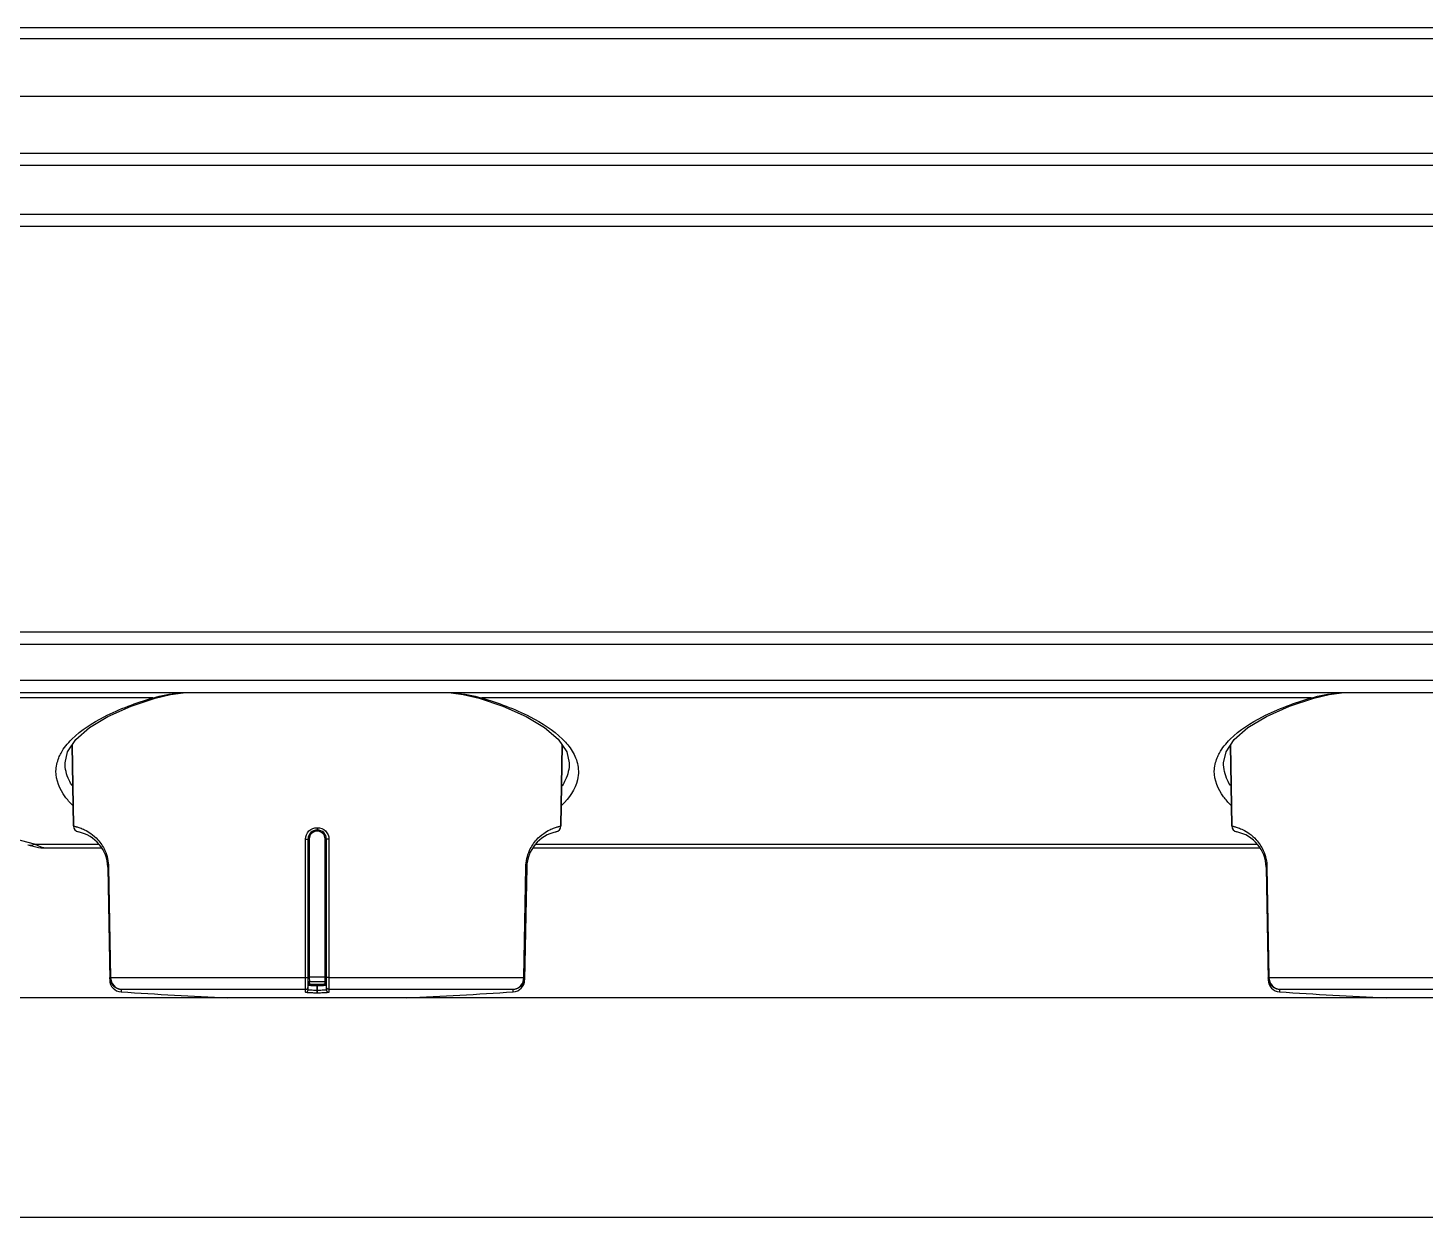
# Model space of a CAD drawing. Header units: millimetres. Extents: x 333 to 5627, y 435 to 3897.
# Drawn here: x 3290.4 to 3404.9, y 434.7 to 532.2 of the extents above; entities that cross this region are included whole.
import ezdxf

# ---------------------------------------------------------------- set-up
doc = ezdxf.new("R2010")
doc.units = ezdxf.units.MM
doc.header["$LTSCALE"] = 330
doc.layers.get('0').update_dxf_attribs({"linetype": 'CONTINUOUS'})
doc.layers.add('ASSI', color=7, linetype='CONTINUOUS')
doc.layers.add('GEOM', color=7, linetype='CONTINUOUS')

msp = doc.modelspace()

# ---------------------------------------------------------------- linework, layer by layer
at = {"color": 9, "linetype": 'Continuous'}
for p, q in [((3977.19, 532.24), (3178.99, 532.24)), ((3232, 526.64), (3924.18, 526.64)), ((3912.57, 520.94), (3243.61, 520.94)), ((3912.57, 516.94), (3243.61, 516.94)), ((3179.09, 481.69), (3977.09, 481.69)), ((3977.09, 478.69), (3179.09, 478.69)), ((3314.08, 466.63), (3314.1, 466.63)), ((3314.08, 466.63), (3314.08, 466.35)), ((3314.1, 466.35), (3314.08, 466.35)), ((3314.1, 466.63), (3314.1, 466.44)), ((3314.1, 466.44), (3314.1, 466.35)), ((3313.13, 454.35), (3313.13, 465.69)), ((3313.44, 465.71), (3313.44, 454.38)), ((3314.73, 454.38), (3314.73, 465.71)), ((3315.05, 465.69), (3315.05, 454.35)), ((3296.98, 463.4), (3297.14, 454.35)), ((3331.04, 454.35), (3331.19, 463.4)), ((3391.98, 463.4), (3392.14, 454.35)), ((3297.14, 454.35), (3313.13, 454.35)), ((3297.14, 454.35), (3297.14, 454.35)), ((3313.44, 453.98), (3313.44, 453.82)), ((3314.08, 453.79), (3314.1, 453.79)), ((3314.08, 453.27), (3314.08, 453.79)), ((3314.1, 453.27), (3314.1, 453.79)), ((3314.74, 453.82), (3314.74, 453.98)), ((3315.05, 454.35), (3331.04, 454.35)), ((3331.04, 454.35), (3331.04, 454.35)), ((3392.14, 454.35), (3408.13, 454.35)), ((3392.14, 454.35), (3392.14, 454.35)), ((3298, 453.37), (3313.14, 453.37)), ((3298, 453.37), (3298, 453.17)), ((3313.14, 453.13), (3313.14, 453.37)), ((3314.08, 453.68), (3314.1, 453.68)), ((3314.1, 453.27), (3314.08, 453.27)), ((3314.08, 453.06), (3314.08, 453.27)), ((3314.1, 453.06), (3314.08, 453.06)), ((3314.1, 453.06), (3314.1, 453.27)), ((3315.04, 453.37), (3330.17, 453.37)), ((3315.04, 453.37), (3315.04, 453.13)), ((3330.17, 453.17), (3330.17, 453.37)), ((3393, 453.37), (3408.14, 453.37)), ((3393, 453.37), (3393, 453.17))]:
    msp.add_line(p, q, dxfattribs=at)
at = {"color": 7, "linetype": 'Continuous'}
for p, q in [((3977.09, 531.34), (3178.99, 531.34)), ((3912.67, 521.94), (3243.51, 521.94)), ((3912.57, 515.94), (3243.61, 515.94)), ((3180.09, 482.69), (3976.09, 482.69)), ((3976.09, 477.69), (3180.09, 477.69)), ((3294.1, 466.77), (3293.99, 473.4)), ((3334.07, 466.77), (3334.19, 473.4)), ((3389.1, 466.77), (3388.99, 473.4)), ((3314.08, 466.44), (3314.1, 466.44)), ((3313.34, 453.33), (3313.34, 465.7)), ((3314.84, 453.33), (3314.84, 465.7)), ((3291.66, 464.97), (3296.43, 464.97)), ((3331.74, 464.97), (3391.43, 464.97)), ((3296.91, 463.4), (3297.07, 454.15)), ((3331.27, 463.4), (3331.1, 454.15)), ((3391.91, 463.4), (3392.07, 454.15)), ((3297.07, 454.35), (3297.07, 454.34)), ((3331.11, 454.34), (3331.11, 454.35)), ((3392.07, 454.35), (3392.07, 454.34))]:
    msp.add_line(p, q, dxfattribs=at)
msp.add_lwpolyline([(3290.37, 465.22), (3290.55, 465.17), (3290.8, 465.11), (3291.01, 465.05), (3291.22, 465.01), (3291.42, 464.98), (3291.66, 464.97)], dxfattribs=at)
for centre, radius, start, end in [((3294.6, 466.77), 0.5, 181, 258.6013), ((3314.08, 465.7), 0.74, 89.9692, 179.9912), ((3314.1, 465.7), 0.74, 0.0087, 90.0309), ((3333.57, 466.77), 0.5, 281.3987, 359), ((3389.6, 466.77), 0.5, 181, 258.6013), ((3293.91, 463.34), 3, 1, 78.6013), ((3334.27, 463.34), 3, 101.3987, 179), ((3388.91, 463.34), 3, 1, 78.6127), ((3298.07, 454.37), 1.01, 181.6737, 192.6541), ((3298.07, 454.16), 1, 181, 266.0849), ((3298.07, 454.37), 1, 192.653, 195.5559), ((3298.08, 454.37), 1.01, 195.5912, 209.5747), ((3298.08, 454.37), 1.01, 209.6199, 223.6754), ((3330.1, 454.16), 1, 273.9151, 359), ((3330.1, 454.37), 1.01, 316.3246, 330.3801), ((3330.1, 454.37), 1.01, 330.4253, 344.4088), ((3330.11, 454.37), 1, 344.4441, 347.347), ((3330.1, 454.37), 1.01, 347.3459, 358.3264), ((3393.07, 454.37), 1.01, 181.6737, 192.6541), ((3393.07, 454.16), 1, 181, 266.0849), ((3393.07, 454.37), 1, 192.653, 195.5559), ((3393.08, 454.37), 1.01, 195.5912, 209.5747), ((3393.08, 454.37), 1.01, 209.6199, 223.6754), ((3298.08, 454.37), 1.01, 223.7326, 237.7943), ((3298.08, 454.37), 1.01, 237.8345, 251.9459), ((3298.08, 454.38), 1.01, 252.018, 265.89), ((3321.9, 802.35), 350, 266.0849, 267.5205), ((3306.27, 802.35), 350, 272.4795, 273.9151), ((3330.1, 454.38), 1.01, 274.1097, 287.9822), ((3330.1, 454.37), 1.01, 288.0541, 302.1654), ((3330.1, 454.37), 1.01, 302.2057, 316.2674), ((3393.08, 454.37), 1.01, 223.7326, 237.7943), ((3393.08, 454.37), 1.01, 237.8345, 251.9459), ((3393.08, 454.38), 1.01, 252.018, 265.89), ((3416.9, 802.35), 350, 266.0849, 267.5205)]:
    msp.add_arc(centre, radius, start, end, dxfattribs=at)
at = {"color": 9, "linetype": 'Continuous'}
for centre, radius, start, end in [((3313.44, 453.88), 0.0999, 89.9456, 179.9811), ((3313.44, 453.72), 0.0999, 89.9456, 179.9811), ((3314.09, 88.49), 365.88, 89.8988, 90.1012), ((3314.09, 106.93), 347.05, 89.8927, 90.1073), ((3314.74, 453.88), 0.0999, 0.0189, 90.0544), ((3314.74, 453.72), 0.0999, 0.0189, 90.0544), ((3313.14, 453.33), 0.2, 269.7029, 359.936), ((3315.04, 453.33), 0.2, 180.064, 270.2971)]:
    msp.add_arc(centre, radius, start, end, dxfattribs=at)
for points, knots in [([(3290.9, 465.27), (3279.78, 468.34), (3255.72, 471.52), (3231.66, 472.66), (3219.09, 472.92)], [0, 0, 0, 0, 0.478347, 1, 1, 1, 1]), ([(3294.1, 466.77), (3294.1, 466.77), (3294.14, 466.75), (3294.17, 466.76), (3294.24, 466.73), (3294.34, 466.71), (3294.47, 466.67), (3294.7, 466.6), (3295.07, 466.44), (3295.58, 466.14), (3296.18, 465.6), (3296.79, 464.69), (3296.97, 463.86), (3296.98, 463.4)], [0, 0, 0, 0, 0.003074, 0.012307, 0.027735, 0.04943, 0.077508, 0.112153, 0.202361, 0.324265, 0.486653, 0.706946, 1, 1, 1, 1]), ([(3313.13, 465.69), (3313.13, 465.94), (3313.33, 466.44), (3313.84, 466.63), (3314.08, 466.63)], [0, 0, 0, 0, 0.499659, 1, 1, 1, 1]), ([(3314.08, 466.35), (3313.92, 466.35), (3313.58, 466.21), (3313.44, 465.87), (3313.44, 465.71)], [0, 0, 0, 0, 0.499898, 1, 1, 1, 1]), ([(3314.1, 466.63), (3314.34, 466.63), (3314.84, 466.44), (3315.05, 465.94), (3315.05, 465.69)], [0, 0, 0, 0, 0.500339, 1, 1, 1, 1]), ([(3314.73, 465.71), (3314.73, 465.87), (3314.6, 466.21), (3314.26, 466.35), (3314.1, 466.35)], [0, 0, 0, 0, 0.500094, 1, 1, 1, 1]), ([(3331.19, 463.4), (3331.2, 463.86), (3331.39, 464.69), (3331.99, 465.6), (3332.6, 466.14), (3333.11, 466.44), (3333.47, 466.6), (3333.7, 466.67), (3333.83, 466.71), (3333.93, 466.73), (3334.01, 466.76), (3334.04, 466.75), (3334.07, 466.77), (3334.07, 466.77)], [0, 0, 0, 0, 0.293069, 0.513362, 0.675747, 0.797647, 0.887852, 0.922495, 0.950572, 0.972265, 0.987694, 0.996926, 1, 1, 1, 1]), ([(3389.1, 466.77), (3389.1, 466.77), (3389.14, 466.75), (3389.17, 466.76), (3389.24, 466.73), (3389.34, 466.71), (3389.47, 466.67), (3389.7, 466.6), (3390.07, 466.44), (3390.58, 466.14), (3391.18, 465.6), (3391.79, 464.69), (3391.97, 463.86), (3391.98, 463.4)], [0, 0, 0, 0, 0.003074, 0.012307, 0.027735, 0.04943, 0.077508, 0.112153, 0.202361, 0.324265, 0.486653, 0.706946, 1, 1, 1, 1]), ([(3291.66, 464.97), (3291.57, 464.97), (3291.31, 465.09), (3291.06, 465.19), (3290.9, 465.27)], [0, 0, 0, 0, 0.344922, 1, 1, 1, 1]), ([(3313.13, 465.69), (3313.15, 465.69), (3313.2, 465.7), (3313.27, 465.69), (3313.3, 465.7), (3313.34, 465.69), (3313.34, 465.7)], [0, 0, 0, 0, 0.378836, 0.703887, 0.922667, 1, 1, 1, 1]), ([(3313.34, 465.7), (3313.34, 465.71), (3313.35, 465.7), (3313.37, 465.71), (3313.41, 465.71), (3313.43, 465.71), (3313.44, 465.71)], [0, 0, 0, 0, 0.07727, 0.295257, 0.620723, 1, 1, 1, 1]), ([(3314.84, 465.7), (3314.84, 465.71), (3314.82, 465.7), (3314.81, 465.71), (3314.77, 465.71), (3314.75, 465.71), (3314.73, 465.71)], [0, 0, 0, 0, 0.07727, 0.295257, 0.620723, 1, 1, 1, 1]), ([(3315.05, 465.69), (3315.02, 465.69), (3314.97, 465.7), (3314.9, 465.69), (3314.87, 465.7), (3314.84, 465.69), (3314.84, 465.7)], [0, 0, 0, 0, 0.378836, 0.703887, 0.922667, 1, 1, 1, 1]), ([(3296.98, 463.4), (3296.96, 463.4), (3296.94, 463.39), (3296.92, 463.4), (3296.91, 463.39), (3296.91, 463.4)], [0, 0, 0, 0, 0.745285, 0.9359, 1, 1, 1, 1]), ([(3331.19, 463.4), (3331.21, 463.4), (3331.24, 463.39), (3331.26, 463.4), (3331.27, 463.39), (3331.27, 463.4)], [0, 0, 0, 0, 0.745247, 0.935872, 1, 1, 1, 1]), ([(3391.98, 463.4), (3391.96, 463.4), (3391.94, 463.39), (3391.92, 463.4), (3391.91, 463.39), (3391.91, 463.4)], [0, 0, 0, 0, 0.745285, 0.9359, 1, 1, 1, 1]), ([(3297.14, 454.35), (3297.12, 454.35), (3297.1, 454.35), (3297.08, 454.35), (3297.07, 454.35), (3297.07, 454.35)], [0, 0, 0, 0, 0.745256, 0.935895, 1, 1, 1, 1]), ([(3297.14, 454.35), (3297.12, 454.34), (3297.11, 454.34), (3297.07, 454.35), (3297.07, 454.34)], [0, 0, 0, 0, 0.744095, 1, 1, 1, 1]), ([(3297.14, 454.35), (3297.15, 454.11), (3297.32, 453.63), (3297.78, 453.38), (3298, 453.37)], [0, 0, 0, 0, 0.513873, 1, 1, 1, 1]), ([(3313.13, 454.35), (3313.15, 454.35), (3313.2, 454.35), (3313.27, 454.34), (3313.3, 454.35), (3313.34, 454.34), (3313.34, 454.35)], [0, 0, 0, 0, 0.378798, 0.703856, 0.922658, 1, 1, 1, 1]), ([(3313.14, 453.37), (3313.13, 453.4), (3313.13, 453.5), (3313.13, 453.83), (3313.13, 454.12), (3313.13, 454.35)], [0, 0, 0, 0, 0.096648, 0.317481, 1, 1, 1, 1]), ([(3313.34, 454.37), (3313.34, 454.38), (3313.35, 454.37), (3313.37, 454.38), (3313.41, 454.38), (3313.43, 454.38), (3313.44, 454.38)], [0, 0, 0, 0, 0.077271, 0.295258, 0.620723, 1, 1, 1, 1]), ([(3313.44, 454.38), (3313.44, 454.29), (3313.44, 454.16), (3313.45, 454.02), (3313.44, 453.98)], [0, 0, 0, 0, 0.690904, 1, 1, 1, 1]), ([(3313.44, 453.82), (3313.44, 453.82), (3313.46, 453.81), (3313.49, 453.81), (3313.55, 453.8), (3313.67, 453.79), (3313.85, 453.79), (3314, 453.79), (3314.08, 453.79)], [0, 0, 0, 0, 0.021503, 0.07895, 0.171401, 0.295517, 0.618875, 1, 1, 1, 1]), ([(3314.1, 453.79), (3314.18, 453.79), (3314.33, 453.79), (3314.51, 453.79), (3314.62, 453.8), (3314.68, 453.81), (3314.71, 453.81), (3314.74, 453.82), (3314.74, 453.82)], [0, 0, 0, 0, 0.381115, 0.70447, 0.82859, 0.921045, 0.978496, 1, 1, 1, 1]), ([(3314.84, 454.37), (3314.84, 454.38), (3314.82, 454.37), (3314.81, 454.38), (3314.77, 454.38), (3314.75, 454.38), (3314.73, 454.38)], [0, 0, 0, 0, 0.07727, 0.295257, 0.620723, 1, 1, 1, 1]), ([(3314.74, 453.98), (3314.73, 454.02), (3314.74, 454.16), (3314.73, 454.29), (3314.73, 454.38)], [0, 0, 0, 0, 0.309096, 1, 1, 1, 1]), ([(3315.05, 454.35), (3315.02, 454.35), (3314.97, 454.35), (3314.9, 454.34), (3314.87, 454.35), (3314.84, 454.34), (3314.84, 454.35)], [0, 0, 0, 0, 0.378794, 0.703851, 0.922653, 1, 1, 1, 1]), ([(3315.05, 454.35), (3315.05, 454.12), (3315.05, 453.83), (3315.04, 453.5), (3315.04, 453.4), (3315.04, 453.37)], [0, 0, 0, 0, 0.682519, 0.903352, 1, 1, 1, 1]), ([(3330.17, 453.37), (3330.4, 453.38), (3330.86, 453.63), (3331.03, 454.11), (3331.04, 454.35)], [0, 0, 0, 0, 0.486127, 1, 1, 1, 1]), ([(3331.04, 454.35), (3331.05, 454.35), (3331.08, 454.35), (3331.1, 454.35), (3331.11, 454.35), (3331.11, 454.35)], [0, 0, 0, 0, 0.745246, 0.935887, 1, 1, 1, 1]), ([(3331.04, 454.35), (3331.05, 454.34), (3331.07, 454.34), (3331.11, 454.35), (3331.11, 454.34)], [0, 0, 0, 0, 0.744119, 1, 1, 1, 1]), ([(3392.14, 454.35), (3392.12, 454.35), (3392.1, 454.35), (3392.08, 454.35), (3392.07, 454.35), (3392.07, 454.35)], [0, 0, 0, 0, 0.745256, 0.935895, 1, 1, 1, 1]), ([(3392.14, 454.35), (3392.12, 454.34), (3392.11, 454.34), (3392.07, 454.35), (3392.07, 454.34)], [0, 0, 0, 0, 0.744095, 1, 1, 1, 1]), ([(3392.14, 454.35), (3392.15, 454.11), (3392.32, 453.63), (3392.78, 453.38), (3393, 453.37)], [0, 0, 0, 0, 0.513873, 1, 1, 1, 1]), ([(3313.14, 453.37), (3313.19, 453.37), (3313.3, 453.41), (3313.34, 453.51), (3313.34, 453.57)], [0, 0, 0, 0, 0.500514, 1, 1, 1, 1]), ([(3314.08, 453.06), (3313.96, 453.06), (3313.74, 453.07), (3313.47, 453.08), (3313.31, 453.09), (3313.22, 453.1), (3313.17, 453.11), (3313.14, 453.12), (3313.14, 453.13)], [0, 0, 0, 0, 0.38042, 0.702951, 0.826795, 0.919195, 0.976989, 1, 1, 1, 1]), ([(3313.34, 453.72), (3313.34, 453.71), (3313.37, 453.71), (3313.4, 453.7), (3313.47, 453.7), (3313.6, 453.69), (3313.81, 453.68), (3313.98, 453.68), (3314.08, 453.68)], [0, 0, 0, 0, 0.021502, 0.07895, 0.1714, 0.295516, 0.618875, 1, 1, 1, 1]), ([(3314.08, 453.27), (3313.98, 453.27), (3313.81, 453.28), (3313.6, 453.29), (3313.47, 453.3), (3313.4, 453.31), (3313.36, 453.31), (3313.34, 453.32), (3313.34, 453.33)], [0, 0, 0, 0, 0.380154, 0.702445, 0.826219, 0.918616, 0.976528, 1, 1, 1, 1]), ([(3314.1, 453.68), (3314.19, 453.68), (3314.37, 453.68), (3314.57, 453.69), (3314.7, 453.7), (3314.78, 453.7), (3314.81, 453.71), (3314.84, 453.71), (3314.84, 453.72)], [0, 0, 0, 0, 0.381115, 0.70447, 0.828591, 0.921046, 0.978497, 1, 1, 1, 1]), ([(3314.84, 453.33), (3314.84, 453.32), (3314.81, 453.31), (3314.78, 453.31), (3314.71, 453.3), (3314.57, 453.29), (3314.37, 453.28), (3314.19, 453.27), (3314.1, 453.27)], [0, 0, 0, 0, 0.023472, 0.081386, 0.173783, 0.297557, 0.619851, 1, 1, 1, 1]), ([(3315.04, 453.13), (3315.04, 453.12), (3315.01, 453.11), (3314.96, 453.1), (3314.87, 453.09), (3314.7, 453.08), (3314.44, 453.07), (3314.22, 453.06), (3314.1, 453.06)], [0, 0, 0, 0, 0.023011, 0.080806, 0.173207, 0.297052, 0.619584, 1, 1, 1, 1]), ([(3315.04, 453.37), (3314.99, 453.37), (3314.88, 453.41), (3314.84, 453.51), (3314.84, 453.57)], [0, 0, 0, 0, 0.500514, 1, 1, 1, 1])]:
    msp.add_open_spline(points, degree=3, knots=knots, dxfattribs=at)
msp.add_open_spline([(3290.37, 465.22), (3290.54, 465.17), (3290.73, 465.2), (3290.9, 465.27)], degree=3, dxfattribs=at)
at = {"layer": 'ASSI', "color": 7, "linetype": 'Continuous'}
for p, q in [((3293.99, 473.4), (3294.1, 466.77)), ((3334.19, 473.4), (3334.07, 466.77)), ((3388.99, 473.4), (3389.1, 466.77)), ((3228.62, 452.69), (3927.56, 452.69)), ((3219.09, 434.69), (3937.09, 434.69))]:
    msp.add_line(p, q, dxfattribs=at)
at = {"layer": 'GEOM', "color": 9, "linetype": 'Continuous'}
for p, q in [((3300.6, 477.27), (3219.09, 477.27)), ((3395.6, 477.27), (3327.58, 477.27)), ((3290.9, 465.27), (3296.21, 465.27)), ((3331.97, 465.27), (3391.21, 465.27))]:
    msp.add_line(p, q, dxfattribs=at)
at = {"layer": 'GEOM', "color": 7, "linetype": 'Continuous'}
for p, q in [((3293.41, 471.95), (3293.62, 472.85)), ((3388.41, 471.95), (3388.62, 472.85))]:
    msp.add_line(p, q, dxfattribs=at)
for points in [[(3293.62, 472.85), (3294.3, 473.86), (3295.42, 474.84), (3296.93, 475.75), (3298.84, 476.6), (3300.81, 477.26)], [(3300.81, 477.26), (3302.07, 477.55), (3303.1, 477.69)], [(3325.07, 477.69), (3326.07, 477.56), (3327.37, 477.26)], [(3327.37, 477.26), (3329.31, 476.61), (3331.22, 475.76), (3332.74, 474.85), (3333.86, 473.88)], [(3388.62, 472.85), (3389.3, 473.86), (3390.42, 474.84), (3391.93, 475.75), (3393.84, 476.6), (3395.81, 477.26)], [(3395.81, 477.26), (3397.07, 477.55), (3398.1, 477.69)], [(3333.86, 473.88), (3334.55, 472.86), (3334.76, 471.95)]]:
    msp.add_lwpolyline(points, dxfattribs=at)
at = {"layer": 'GEOM', "color": 9, "linetype": 'Continuous'}
for points, knots in [([(3293.96, 473.89), (3294.73, 474.65), (3296.88, 476.01), (3299.23, 476.87), (3300.6, 477.27)], [0, 0, 0, 0, 0.431636, 1, 1, 1, 1]), ([(3327.58, 477.27), (3328.94, 476.87), (3331.29, 476.01), (3333.44, 474.65), (3334.21, 473.89)], [0, 0, 0, 0, 0.568257, 1, 1, 1, 1]), ([(3388.96, 473.89), (3389.73, 474.65), (3391.88, 476.01), (3394.23, 476.87), (3395.6, 477.27)], [0, 0, 0, 0, 0.431636, 1, 1, 1, 1]), ([(3292.9, 472.36), (3292.95, 472.5), (3293.22, 473.06), (3293.62, 473.55), (3293.96, 473.89)], [0, 0, 0, 0, 0.230099, 1, 1, 1, 1]), ([(3334.21, 473.89), (3334.32, 473.78), (3334.72, 473.36), (3335.05, 472.88), (3335.22, 472.49)], [0, 0, 0, 0, 0.271373, 1, 1, 1, 1]), ([(3387.9, 472.36), (3387.95, 472.5), (3388.22, 473.06), (3388.62, 473.55), (3388.96, 473.89)], [0, 0, 0, 0, 0.230099, 1, 1, 1, 1]), ([(3294.02, 468.49), (3293.8, 468.7), (3293.1, 469.47), (3292.65, 470.52), (3292.66, 471.27)], [0, 0, 0, 0, 0.288291, 1, 1, 1, 1]), ([(3294, 470.06), (3293.9, 470.21), (3293.57, 470.79), (3293.41, 471.47), (3293.41, 471.96)], [0, 0, 0, 0, 0.268435, 1, 1, 1, 1]), ([(3335.51, 471.27), (3335.52, 471.03), (3335.4, 469.97), (3334.74, 469.05), (3334.16, 468.49)], [0, 0, 0, 0, 0.226045, 1, 1, 1, 1]), ([(3334.76, 471.96), (3334.77, 471.47), (3334.6, 470.79), (3334.27, 470.21), (3334.18, 470.06)], [0, 0, 0, 0, 0.731542, 1, 1, 1, 1]), ([(3389.02, 468.49), (3388.8, 468.7), (3388.1, 469.47), (3387.65, 470.52), (3387.66, 471.27)], [0, 0, 0, 0, 0.288291, 1, 1, 1, 1]), ([(3389, 470.06), (3388.9, 470.21), (3388.57, 470.79), (3388.41, 471.47), (3388.41, 471.96)], [0, 0, 0, 0, 0.268435, 1, 1, 1, 1])]:
    msp.add_open_spline(points, degree=3, knots=knots, dxfattribs=at)
for points in [[(3300.6, 477.27), (3301.3, 477.47), (3302.02, 477.6), (3302.75, 477.69)], [(3300.6, 477.27), (3300.66, 477.25), (3300.74, 477.24), (3300.81, 477.26)], [(3325.38, 477.69), (3326.12, 477.6), (3326.86, 477.47), (3327.58, 477.27)], [(3327.58, 477.27), (3327.51, 477.25), (3327.44, 477.24), (3327.37, 477.26)], [(3395.6, 477.27), (3396.3, 477.47), (3397.02, 477.6), (3397.75, 477.69)], [(3395.6, 477.27), (3395.66, 477.25), (3395.74, 477.24), (3395.81, 477.26)], [(3292.66, 471.27), (3292.67, 471.64), (3292.76, 472.02), (3292.9, 472.36)], [(3335.22, 472.49), (3335.4, 472.11), (3335.5, 471.69), (3335.51, 471.27)], [(3387.66, 471.27), (3387.67, 471.64), (3387.76, 472.02), (3387.9, 472.36)]]:
    msp.add_open_spline(points, degree=3, dxfattribs=at)

doc.saveas('drawing.dxf')
